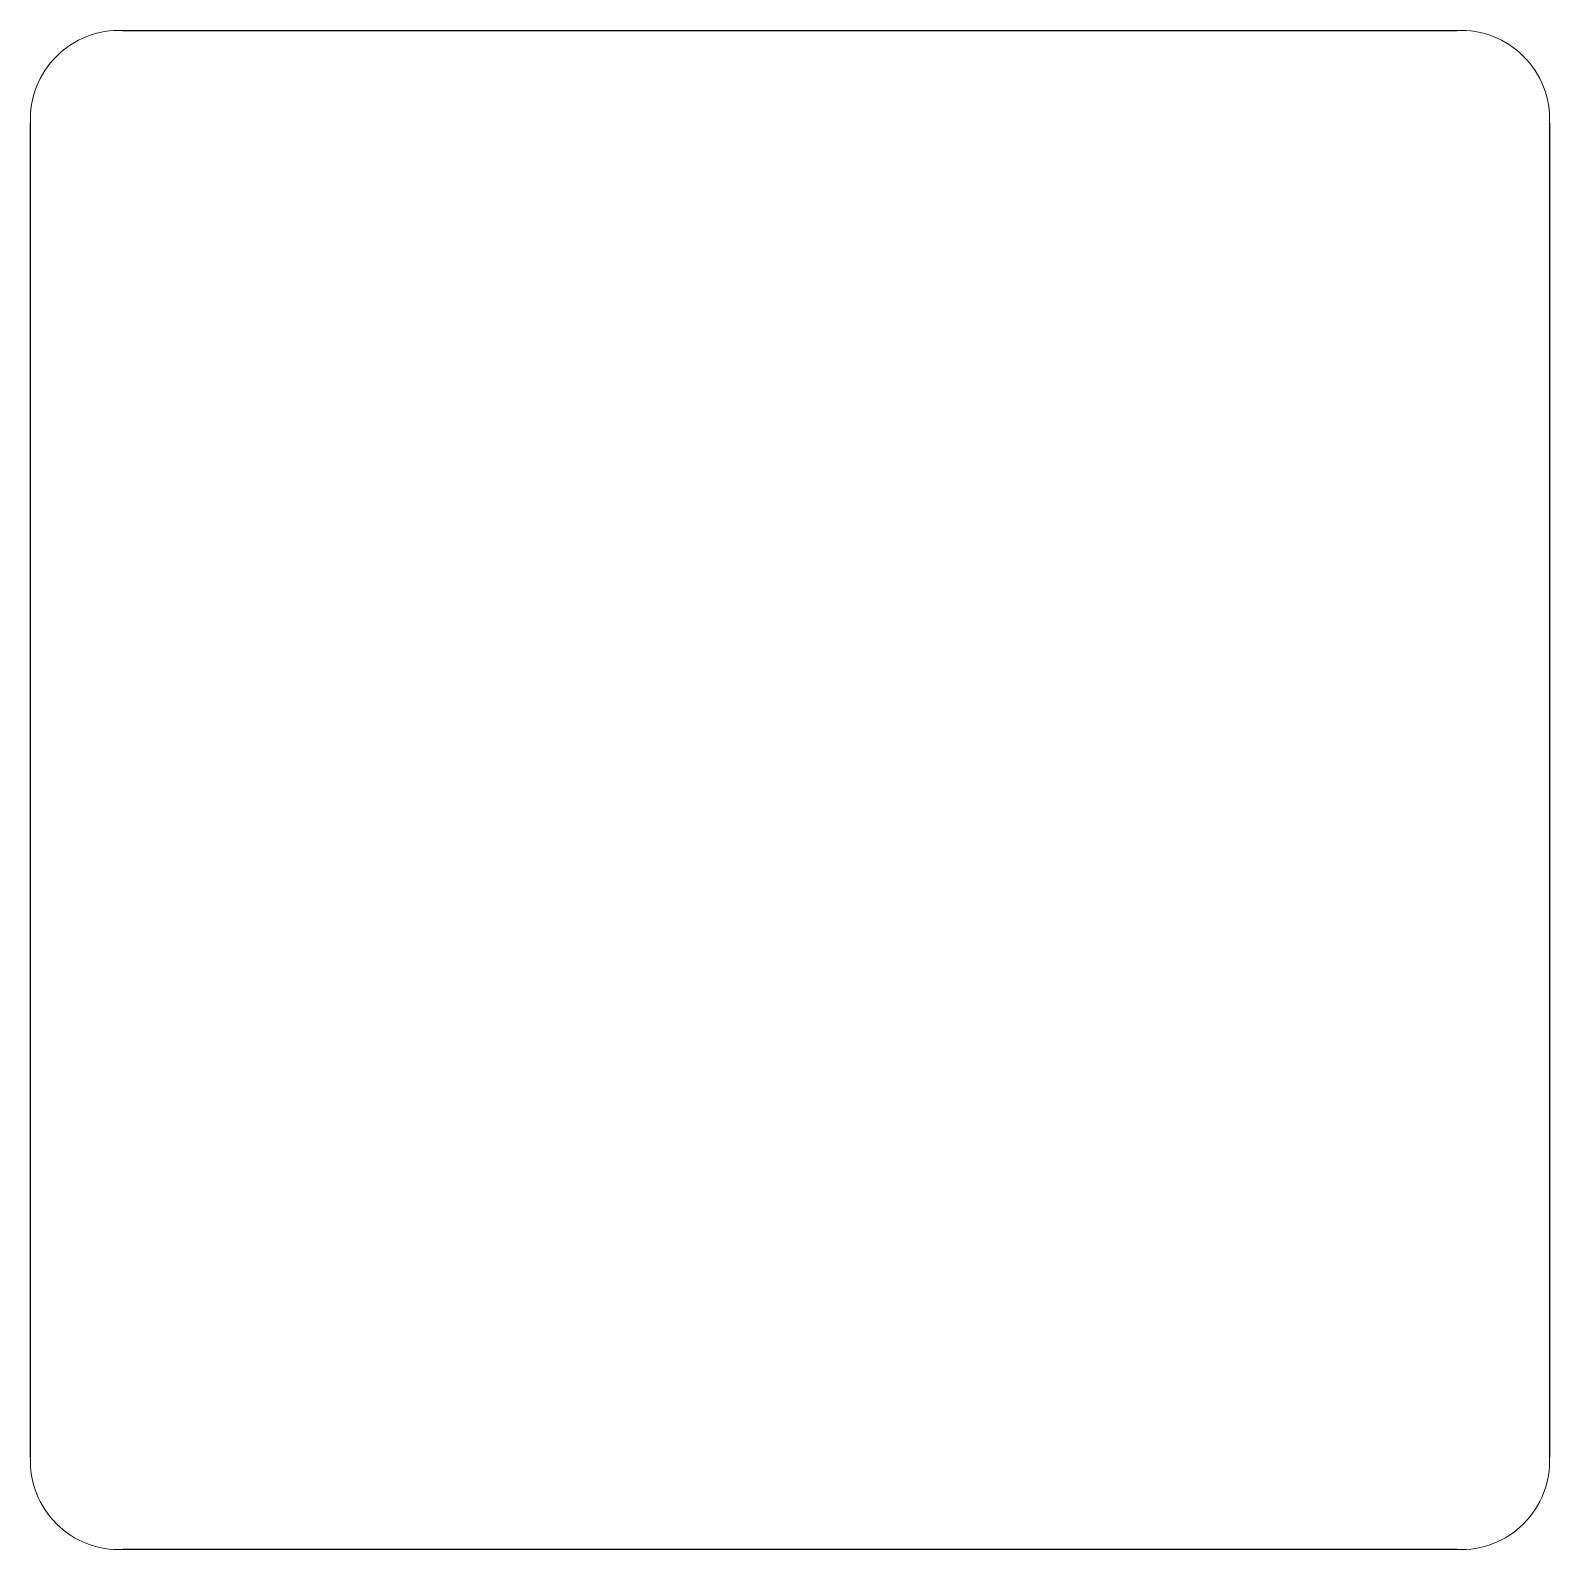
# Model space of a CAD drawing. Header units: millimetres. Extents: x 53.5 to 113.5, y 28.9 to 88.9.
import ezdxf

# ---------------------------------------------------------------- set-up
doc = ezdxf.new("R2010")
doc.units = ezdxf.units.MM
doc.layers.get('0').update_dxf_attribs({"linetype": 'CONTINUOUS', "lineweight": 25})

msp = doc.modelspace()

# ---------------------------------------------------------------- linework, layer by layer
for p, q in [((57.16, 88.941), (109.862, 88.941)), ((53.511, 32.59), (53.511, 85.291)), ((113.511, 85.291), (113.511, 32.59)), ((109.862, 28.941), (57.16, 28.941))]:
    msp.add_line(p, q)
at = {"color": 7, "linetype": 'CONTINUOUS', "lineweight": 0}
for centre, start, end in [((57.008, 85.444), 87.5, 182.5), ((110.014, 85.444), 357.5, 92.5), ((57.008, 32.437), 177.5, 272.5), ((110.014, 32.437), 267.5, 2.5)]:
    msp.add_arc(centre, 3.5, start, end, dxfattribs=at)

doc.saveas('drawing.dxf')
